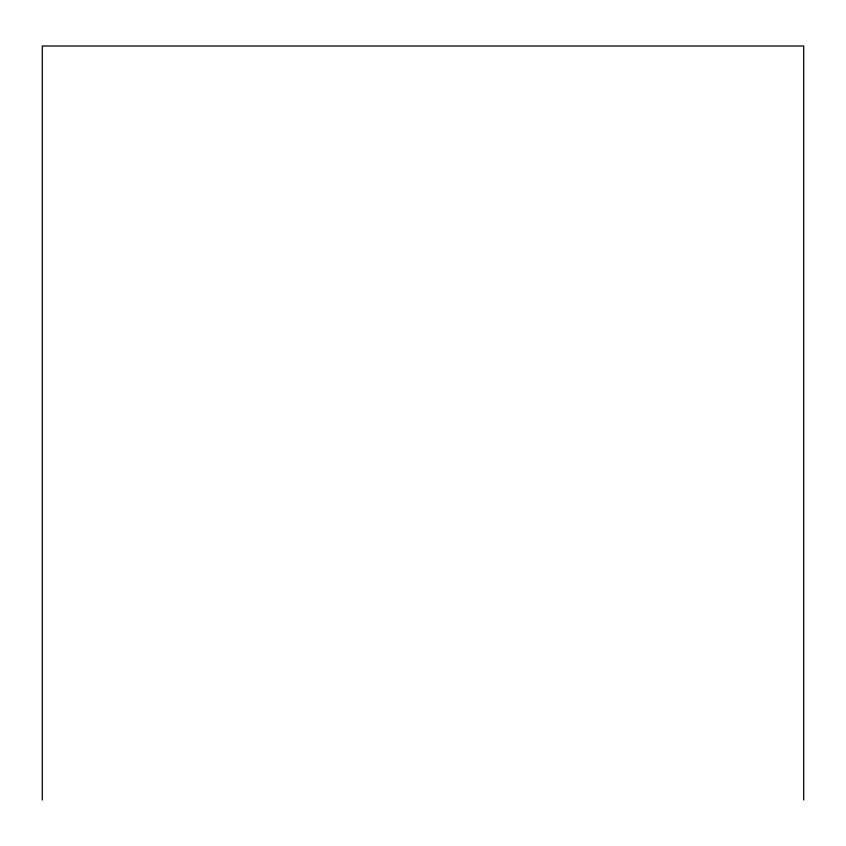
<?xml version="1.0" encoding="UTF-8"?>
<svg xmlns="http://www.w3.org/2000/svg" width="846" height="846" viewBox="0 0 846 846"><rect width="100%" height="100%" fill="white"/><g stroke="black" fill="none" stroke-linecap="round" stroke-linejoin="round"><path stroke-width="1.27" d="M803.7 799.999L803.7 46.001L42.3 46.001L42.3 799.999"/></g></svg>
